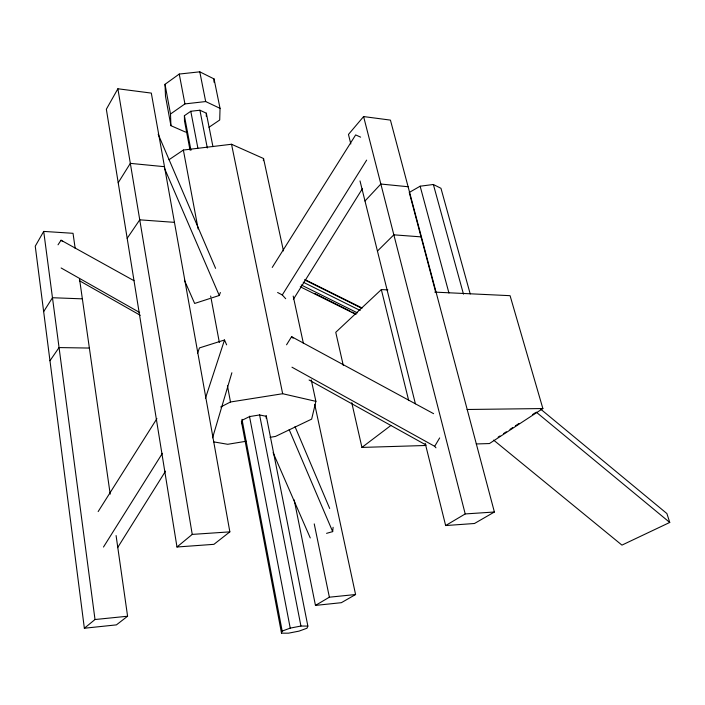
<?xml version="1.0" encoding="UTF-8"?>
<svg xmlns="http://www.w3.org/2000/svg" width="705" height="705" viewBox="0 0 705 705"><rect width="100%" height="100%" fill="white"/><g stroke="black" fill="none" stroke-linecap="round" stroke-linejoin="round"><path stroke-width="1.06" d="M206.283 116.299L206.318 113.188L199.92 110.227L190.791 111.267L184.393 115.708L184.49 120.89L190.015 150.068M213.985 82.177L214.047 78.925L199.779 71.822L179.246 74.06L165.014 84.318L165.508 96.277L170.918 125.675L185.415 132.029L187.521 131.782M214.047 78.925L220.039 108.35L219.713 120L208.997 127.261M263.362 160.652L263.555 158.528L231.531 144.261L183.37 150.042L168.988 159.735M241.841 423.74L242.167 420.233L249.535 416.576L259.599 414.954L266.34 416.329L266.085 418.091M326.565 533.35L332.672 531.623L333.104 527.278M311.249 379.854L315.884 401.348L311.654 419.114L275.479 436.43L270.05 437.32M212.566 437.831L231.875 372.76M266.182 415.536L307.865 626.093L307.01 628.217L298.999 631.134L288.495 633.178L281.507 633.169L282.176 631.081L241.991 419.316M205.455 398.246L224.516 339.986L199.48 347.909L197.594 353.038M212.09 297.801L219.273 295.483L220.374 292.478M117.885 88.768L106.349 109.231L176.981 547.001L213.923 544.33L229.856 531.861L151.311 93.095L117.885 88.768L192.236 534.399L176.981 547.001M75.171 248.354L73.029 233.311L43.701 231.407L35.25 246.195L84.353 628.234L116.413 624.877L127.587 616.232L116.087 535.562M435.972 447.816L434.685 446.327L439.664 437.928M286.556 344.798L291.597 336.673L433.601 413.676M293.386 299.334L362.511 188.517M118.211 182.736L130.328 163.366L164.485 166.697M117.585 547.679L165.516 471.178M285.701 298.717L282.282 294.954L366.653 160.114M103.476 547.045L162.388 453.315M272.236 267.433L355.655 134.911L360.625 137.149M98.162 511.566L156.933 418.611M43.657 311.619L52.47 297.73L82.362 298.849M58.03 244.802L61.062 240.229L134.02 280.713M127.173 238.308L139.749 219.828L174.452 222.357M49.976 360.74L59.053 347.574L89.376 348.058M425.212 443.313L445.648 525.551L474.474 523.498L494.39 512.006L390.429 120.106L363.604 116.572L348.455 134.444L350.817 143.952M364.996 200.995L380.85 184.031L408.098 186.737M377.439 251.077L393.839 234.835L421.405 236.898M387.882 289.896L381.334 289.588L335.756 332.302L343.264 365.349M84.353 628.234L95.008 619.528L127.587 616.232M351.751 402.652L361.929 447.419L390.887 425.476M170.918 125.675L170.504 114.025L184.939 103.908L205.684 101.555L220.039 108.35M498.171 437.135L499.977 435.946M503.608 433.566L506.331 431.777M509.962 429.398L512.676 427.618M515.399 425.829L519.03 423.449M532.636 414.522L535.351 412.733M434.791 292.117L510.076 295.677L542.868 408.548L489.455 443.551L476.263 443.956M445.648 525.551L465.212 513.936L494.39 512.006M294.188 499.915L315.461 605.41L329.376 597.197L355.584 594.526L314.73 404.414M470.217 293.95L440.96 188.297L433.363 184.49L420.145 186.208L409.261 192.447L435.76 292.408M355.584 594.526L341.361 602.687L315.461 605.41M220.674 407.005L230.482 401.991L282.661 393.725L315.884 401.348M540.532 409.032L666.904 513.566L669.75 522.449L621.942 545.115L493.632 440.114M282.176 631.081L290.231 628.12L300.938 626.04L307.865 626.093M210.037 298.471L194.65 303.45L184.446 280.282M246.177 441.251L227.724 444.291L213.782 441.894M192.236 534.399L229.856 531.861M361.929 447.419L425.697 445.489M467.08 409.49L542.868 408.548M304.842 279.55L361.771 307.821M304.948 280.061L361.876 308.332M303.176 282.176L360.176 310.482M301.22 284.952L357.426 312.87M314.818 293.527L349.997 310.993M351.954 311.971L355.858 313.91M300.268 286.776L355.946 314.439M277.611 292.496L282.282 294.954M291.967 367.199L434.685 446.327M309.072 380.004L426.084 445.031M61.132 267.979L139.625 312.491M79.383 280.687L140.286 315.294M61.062 240.229L62.683 241.551M536.258 412.143L669.75 522.449M291.597 336.673L293.077 338.206M224.516 339.986L226.631 344.851M273.091 452.628L310.262 537.941M164.556 168.442L219.273 295.483M158.176 134.206L215.589 268.341M289.182 429.645L332.672 531.623M295.007 426.631L329.693 508.481M433.363 184.49L463.476 294.144M420.145 186.208L448.935 292.998M363.604 116.572L465.212 513.936M360.008 180.921L415.395 403.798M381.334 289.588L408.697 400.581M263.555 158.528L283.463 250.927M293.192 296.056L303.379 343.326M314.236 523.894L329.376 597.197M231.531 144.261L282.661 393.725M199.779 71.822L205.684 101.555M206.318 113.188L212.945 146.666M199.92 110.227L207.314 147.997M259.519 414.531L300.938 626.04M190.791 111.267L197.867 148.032M249.464 416.188L290.231 628.12M179.246 74.06L184.939 103.908M184.393 115.708L190.949 150.288M241.392 421.343L281.507 633.169M183.37 150.042L198.131 228.984M210.663 296.021L219.361 342.524M227.451 385.776L230.482 401.991M165.014 84.318L170.504 114.025M79.453 278.431L110.192 494.135M43.701 231.407L95.008 619.528"/></g></svg>
